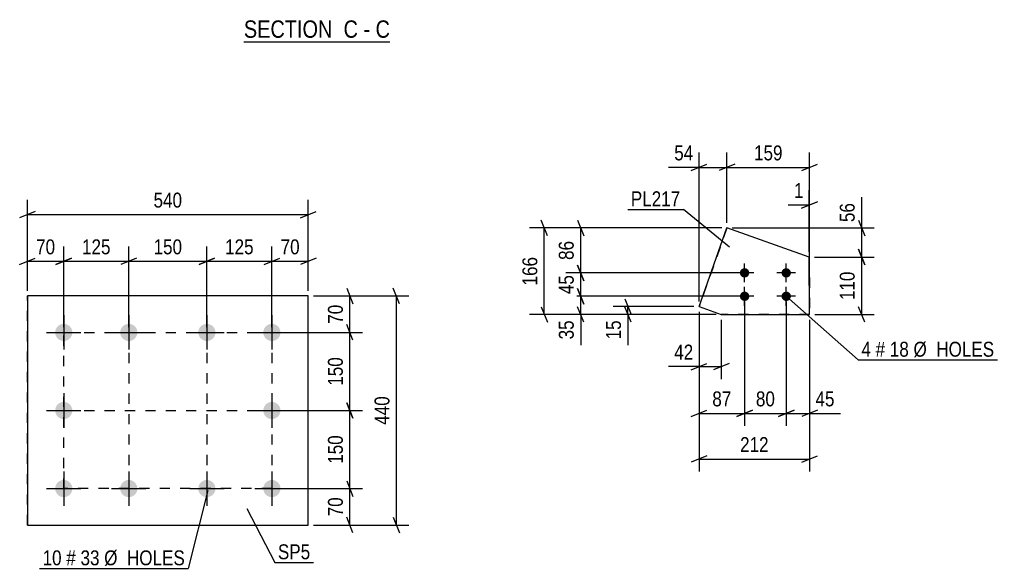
# Model space of a CAD drawing. Header units: millimetres. Extents: x 0 to 841, y 0 to 594.
# Drawn here: x 298.6 to 486.5, y 189.4 to 294.8 of the extents above; entities that cross this region are included whole.
import ezdxf

# ---------------------------------------------------------------- set-up
doc = ezdxf.new("R2010")
doc.units = ezdxf.units.MM
doc.linetypes.add('DXK_LINE_DOT2', pattern=[3.9198, 1.9599, -1.9599])
doc.styles.add('Arial Narrow', font='ARIALN.TTF', dxfattribs={"height": 0.2})

# ---------------------------------------------------------------- blocks, each defined once
blk = doc.blocks.new('Unknown-318891736-12 - 4521')
at = {"color": 6, "linetype": 'Continuous'}
blk.add_line((341.7, 290.58), (369.77, 290.58), dxfattribs=at)
at = {"color": 0, "linetype": 'Continuous'}
for points in [[(359.81, 291.33), (359.81, 294.83), (341.7, 294.83), (341.7, 291.33)], [(363.63, 291.33), (363.63, 294.83), (360.86, 294.83), (360.86, 291.33)], [(365.96, 291.33), (365.96, 294.83), (364.68, 294.83), (364.68, 291.33)], [(369.77, 291.33), (369.77, 294.83), (367.01, 294.83), (367.01, 291.33)]]:
    blk.add_wipeout(points, dxfattribs=at)
at = {"color": 7, "linetype": 'Continuous', "style": 'Arial Narrow'}
for s, p in [('SECTION ', (341.7, 291.33)), ('C', (360.86, 291.33)), ('C', (367.01, 291.33)), ('-', (364.68, 291.33))]:
    blk.add_text(s, height=3.34, dxfattribs=at).set_placement(p)
blk = doc.blocks.new('Bolt-318891736-2985 - 2951')
at = {"linetype": 'Continuous'}
for points in [[(307.08, 236.37, -1), (307.08, 233.07, -1)], [(319.58, 236.37, -1), (319.58, 233.07, -1)], [(334.58, 236.37, -1), (334.58, 233.07, -1)], [(347.08, 236.37, -1), (347.08, 233.07, -1)], [(307.08, 221.37, -1), (307.08, 218.07, -1)], [(347.08, 221.37, -1), (347.08, 218.07, -1)], [(307.08, 206.37, -1), (307.08, 203.07, -1)], [(319.58, 206.37, -1), (319.58, 203.07, -1)], [(334.58, 206.37, -1), (334.58, 203.07, -1)], [(347.08, 206.37, -1), (347.08, 203.07, -1)]]:
    blk.add_hatch(color=1, dxfattribs=at).paths.add_polyline_path(points)
at = {"color": 1, "linetype": 'Continuous'}
for p, q in [((307.08, 238.02), (307.08, 231.42)), ((319.58, 238.02), (319.58, 231.42)), ((334.58, 238.02), (334.58, 231.42)), ((347.08, 238.02), (347.08, 231.42)), ((303.78, 234.72), (310.38, 234.72)), ((316.28, 234.72), (322.88, 234.72)), ((331.28, 234.72), (337.88, 234.72)), ((343.78, 234.72), (350.38, 234.72)), ((307.08, 223.02), (307.08, 216.42)), ((347.08, 223.02), (347.08, 216.42)), ((303.78, 219.72), (310.38, 219.72)), ((343.78, 219.72), (350.38, 219.72)), ((307.08, 208.02), (307.08, 201.42)), ((319.58, 208.02), (319.58, 201.42)), ((334.58, 208.02), (334.58, 201.42)), ((347.08, 208.02), (347.08, 201.42)), ((303.78, 204.72), (310.38, 204.72)), ((316.28, 204.72), (322.88, 204.72)), ((331.28, 204.72), (337.88, 204.72)), ((343.78, 204.72), (350.38, 204.72))]:
    blk.add_line(p, q, dxfattribs=at)
blk = doc.blocks.new('Part-318891736-3000 - 2951')
at = {"color": 2, "linetype": 'Continuous'}
for p, q in [((300.08, 241.72), (300.08, 197.72)), ((354.08, 241.72), (300.08, 241.72)), ((354.08, 197.72), (354.08, 241.72)), ((300.08, 197.72), (354.08, 197.72))]:
    blk.add_line(p, q, dxfattribs=at)
at = {"color": 7, "linetype": 'DXK_LINE_DOT2'}
for p, q in [((300.08, 197.72), (300.08, 241.72)), ((354.08, 197.72), (354.08, 241.72))]:
    blk.add_line(p, q, dxfattribs=at)
blk = doc.blocks.new('Bolt-318891736-2196 - 2162')
at = {"linetype": 'Continuous'}
for points in [[(437.09, 246.46), (437.17, 246.63), (437.28, 246.78), (437.43, 246.9), (437.59, 246.99), (437.77, 247.05), (437.96, 247.06), (438.15, 247.04), (438.32, 246.97), (438.48, 246.88), (438.62, 246.75), (438.73, 246.59), (438.8, 246.42), (438.83, 246.23), (438.83, 246.04), (438.78, 245.86), (438.7, 245.69), (438.59, 245.54), (438.45, 245.42), (438.28, 245.33), (438.1, 245.28), (437.91, 245.26), (437.73, 245.29), (437.55, 245.35), (437.39, 245.45), (437.25, 245.58), (437.15, 245.73), (437.07, 245.91), (437.04, 246.09), (437.04, 246.28)], [(445.09, 246.46), (445.17, 246.63), (445.28, 246.78), (445.43, 246.9), (445.59, 246.99), (445.77, 247.05), (445.96, 247.06), (446.15, 247.04), (446.32, 246.97), (446.48, 246.88), (446.62, 246.75), (446.73, 246.59), (446.8, 246.42), (446.83, 246.23), (446.83, 246.04), (446.78, 245.86), (446.7, 245.69), (446.59, 245.54), (446.45, 245.42), (446.28, 245.33), (446.1, 245.28), (445.91, 245.26), (445.73, 245.29), (445.55, 245.35), (445.39, 245.45), (445.25, 245.58), (445.15, 245.73), (445.07, 245.91), (445.04, 246.09), (445.04, 246.28)], [(437.09, 241.96), (437.17, 242.13), (437.28, 242.28), (437.43, 242.4), (437.59, 242.49), (437.77, 242.55), (437.96, 242.56), (438.15, 242.54), (438.32, 242.47), (438.48, 242.38), (438.62, 242.25), (438.73, 242.09), (438.8, 241.92), (438.83, 241.73), (438.83, 241.54), (438.78, 241.36), (438.7, 241.19), (438.59, 241.04), (438.45, 240.92), (438.28, 240.83), (438.1, 240.78), (437.91, 240.76), (437.73, 240.79), (437.55, 240.85), (437.39, 240.95), (437.25, 241.08), (437.15, 241.23), (437.07, 241.41), (437.04, 241.59), (437.04, 241.78)], [(445.09, 241.96), (445.17, 242.13), (445.28, 242.28), (445.43, 242.4), (445.59, 242.49), (445.77, 242.55), (445.96, 242.56), (446.15, 242.54), (446.32, 242.47), (446.48, 242.38), (446.62, 242.25), (446.73, 242.09), (446.8, 241.92), (446.83, 241.73), (446.83, 241.54), (446.78, 241.36), (446.7, 241.19), (446.59, 241.04), (446.45, 240.92), (446.28, 240.83), (446.1, 240.78), (445.91, 240.76), (445.73, 240.79), (445.55, 240.85), (445.39, 240.95), (445.25, 241.08), (445.15, 241.23), (445.07, 241.41), (445.04, 241.59), (445.04, 241.78)]]:
    blk.add_hatch(color=1, dxfattribs=at).paths.add_polyline_path(points)
at = {"color": 1, "linetype": 'Continuous'}
for p, q in [((437.94, 244.36), (437.94, 247.96)), ((445.94, 244.36), (445.94, 247.96)), ((439.74, 246.16), (436.14, 246.16)), ((447.74, 246.16), (444.14, 246.16)), ((437.94, 239.86), (437.94, 243.46)), ((445.94, 239.86), (445.94, 243.46)), ((439.74, 241.66), (436.14, 241.66)), ((447.74, 241.66), (444.14, 241.66))]:
    blk.add_line(p, q, dxfattribs=at)
blk = doc.blocks.new('Part-318891736-2211 - 2162')
at = {"color": 2, "linetype": 'Continuous'}
for p, q in [((429.19, 239.67), (434.55, 254.79)), ((450.36, 249.19), (434.55, 254.79)), ((450.44, 238.16), (450.36, 249.19)), ((429.19, 239.67), (433.44, 238.16)), ((433.44, 238.16), (450.44, 238.16)), ((450.44, 238.16), (450.44, 238.16))]:
    blk.add_line(p, q, dxfattribs=at)
at = {"color": 7, "linetype": 'DXK_LINE_DOT2'}
for p, q in [((434.55, 254.79), (429.19, 239.67)), ((450.36, 249.19), (450.44, 238.16)), ((450.44, 238.16), (433.44, 238.16))]:
    blk.add_line(p, q, dxfattribs=at)
blk = doc.blocks.new('Rectangle-318891736-3096 - 2951')
at = {"color": 1, "linetype": 'DXK_LINE_DOT2'}
blk.add_lwpolyline([(307.08, 234.72), (347.08, 234.72), (347.08, 204.72), (307.08, 204.72), (307.08, 234.72)], close=True, dxfattribs=at)
blk = doc.blocks.new('Line-318891736-3075 - 2951')
at = {"color": 1, "linetype": 'DXK_LINE_DOT2'}
blk.add_line((319.58, 234.72), (319.58, 204.72), dxfattribs=at)
blk = doc.blocks.new('Line-318891736-3082 - 2951')
at = {"color": 1, "linetype": 'DXK_LINE_DOT2'}
blk.add_line((334.58, 234.72), (334.58, 204.72), dxfattribs=at)
blk = doc.blocks.new('Line-318891736-3089 - 2951')
at = {"color": 1, "linetype": 'DXK_LINE_DOT2'}
blk.add_line((307.08, 219.72), (347.08, 219.72), dxfattribs=at)
blk = doc.blocks.new('StraightDimension-318891736-3013 - 2951')
at = {"color": 7, "linetype": 'Continuous'}
for p, q in [((300.08, 242.72), (300.08, 251.23)), ((307.08, 235.72), (307.08, 251.23)), ((298.58, 247.78), (301.58, 248.98)), ((300.08, 248.38), (307.08, 248.38)), ((308.58, 248.98), (305.58, 247.78))]:
    blk.add_line(p, q, dxfattribs=at)
at = {"color": 0}
blk.add_wipeout([(306.01, 249.13), (306.01, 253.33), (301.16, 253.33), (301.16, 249.13)], dxfattribs=at)
at = {"color": 3, "style": 'Arial Narrow'}
blk.add_text('70', height=2.863, dxfattribs=at).set_placement((301.76, 249.73))
blk = doc.blocks.new('StraightDimension-318891736-7630 - 2951')
at = {"color": 7, "linetype": 'Continuous'}
for p, q in [((319.58, 235.72), (319.58, 251.23)), ((334.58, 235.72), (334.58, 251.23)), ((321.08, 248.98), (318.08, 247.78)), ((319.58, 248.38), (334.58, 248.38)), ((333.08, 247.78), (336.08, 248.98))]:
    blk.add_line(p, q, dxfattribs=at)
at = {"color": 0}
blk.add_wipeout([(330.43, 249.13), (330.43, 253.33), (323.74, 253.33), (323.74, 249.13)], dxfattribs=at)
at = {"color": 3, "style": 'Arial Narrow'}
blk.add_text('150', height=2.863, dxfattribs=at).set_placement((324.34, 249.73))
blk = doc.blocks.new('StraightDimension-318891736-3002 - 2951')
at = {"color": 7, "linetype": 'Continuous'}
for p, q in [((300.08, 242.72), (300.08, 260.21)), ((354.08, 242.72), (354.08, 260.21)), ((301.58, 257.96), (298.58, 256.76)), ((352.58, 256.76), (355.58, 257.96)), ((300.08, 257.36), (354.08, 257.36))]:
    blk.add_line(p, q, dxfattribs=at)
at = {"color": 0}
blk.add_wipeout([(330.43, 258.11), (330.43, 262.31), (323.74, 262.31), (323.74, 258.11)], dxfattribs=at)
at = {"color": 3, "style": 'Arial Narrow'}
blk.add_text('540', height=2.863, dxfattribs=at).set_placement((324.34, 258.71))
blk = doc.blocks.new('StraightDimension-318891736-3029 - 2951')
at = {"color": 7, "linetype": 'Continuous'}
for p, q in [((347.08, 235.72), (347.08, 251.23)), ((354.08, 242.72), (354.08, 251.23)), ((345.58, 247.78), (348.58, 248.98)), ((347.08, 248.38), (354.08, 248.38)), ((355.58, 248.98), (352.58, 247.78))]:
    blk.add_line(p, q, dxfattribs=at)
at = {"color": 0}
blk.add_wipeout([(353.01, 249.13), (353.01, 253.33), (348.16, 253.33), (348.16, 249.13)], dxfattribs=at)
at = {"color": 3, "style": 'Arial Narrow'}
blk.add_text('70', height=2.863, dxfattribs=at).set_placement((348.76, 249.73))
blk = doc.blocks.new('StraightDimension-318891736-3040 - 2951')
at = {"color": 7, "linetype": 'Continuous'}
for p, q in [((371.62, 240.22), (370.42, 243.22)), ((355.08, 241.72), (373.42, 241.72)), ((371.02, 197.72), (371.02, 241.72)), ((355.08, 197.72), (373.42, 197.72)), ((370.42, 199.22), (371.62, 196.22))]:
    blk.add_line(p, q, dxfattribs=at)
at = {"color": 0}
blk.add_wipeout([(370.27, 223.06), (366.07, 223.06), (366.07, 216.38), (370.27, 216.38)], dxfattribs=at)
at = {"color": 3, "style": 'Arial Narrow'}
blk.add_text('440', height=2.863, rotation=90.0002, dxfattribs=at).set_placement((369.67, 216.98))
blk = doc.blocks.new('StraightDimension-318891736-3051 - 2951')
at = {"color": 7, "linetype": 'Continuous'}
for p, q in [((361.47, 243.22), (362.67, 240.22)), ((355.08, 241.72), (364.47, 241.72)), ((362.07, 234.72), (362.07, 241.72)), ((362.67, 233.22), (361.47, 236.22)), ((348.08, 234.72), (364.47, 234.72))]:
    blk.add_line(p, q, dxfattribs=at)
at = {"color": 0}
blk.add_wipeout([(361.32, 240.65), (357.12, 240.65), (357.12, 235.79), (361.32, 235.79)], dxfattribs=at)
at = {"color": 3, "style": 'Arial Narrow'}
blk.add_text('70', height=2.863, rotation=90.0002, dxfattribs=at).set_placement((360.72, 236.39))
blk = doc.blocks.new('StraightDimension-318891736-3065 - 2951')
at = {"color": 7, "linetype": 'Continuous'}
for p, q in [((361.47, 206.22), (362.67, 203.22)), ((348.08, 204.72), (364.47, 204.72)), ((362.07, 197.72), (362.07, 204.72)), ((355.08, 197.72), (364.47, 197.72)), ((362.67, 196.22), (361.47, 199.22))]:
    blk.add_line(p, q, dxfattribs=at)
at = {"color": 0}
blk.add_wipeout([(361.32, 203.65), (357.12, 203.65), (357.12, 198.79), (361.32, 198.79)], dxfattribs=at)
at = {"color": 3, "style": 'Arial Narrow'}
blk.add_text('70', height=2.863, rotation=90.0002, dxfattribs=at).set_placement((360.72, 199.39))
blk = doc.blocks.new('StraightDimension-318891736-7628 - 2951')
at = {"color": 7, "linetype": 'Continuous'}
for p, q in [((307.08, 235.72), (307.08, 251.23)), ((319.58, 235.72), (319.58, 251.23)), ((305.58, 247.78), (308.58, 248.98)), ((307.08, 248.38), (319.58, 248.38)), ((321.08, 248.98), (318.08, 247.78))]:
    blk.add_line(p, q, dxfattribs=at)
at = {"color": 0}
blk.add_wipeout([(316.68, 249.13), (316.68, 253.33), (309.99, 253.33), (309.99, 249.13)], dxfattribs=at)
at = {"color": 3, "style": 'Arial Narrow'}
blk.add_text('125', height=2.863, dxfattribs=at).set_placement((310.59, 249.73))
blk = doc.blocks.new('StraightDimension-318891736-7632 - 2951')
at = {"color": 7, "linetype": 'Continuous'}
for p, q in [((334.58, 235.72), (334.58, 251.23)), ((347.08, 235.72), (347.08, 251.23)), ((336.08, 248.98), (333.08, 247.78)), ((334.58, 248.38), (347.08, 248.38)), ((345.58, 247.78), (348.58, 248.98))]:
    blk.add_line(p, q, dxfattribs=at)
at = {"color": 0}
blk.add_wipeout([(344.18, 249.13), (344.18, 253.33), (337.49, 253.33), (337.49, 249.13)], dxfattribs=at)
at = {"color": 3, "style": 'Arial Narrow'}
blk.add_text('125', height=2.863, dxfattribs=at).set_placement((338.09, 249.73))
blk = doc.blocks.new('StraightDimension-318891736-7652 - 2951')
at = {"color": 7, "linetype": 'Continuous'}
for p, q in [((362.67, 218.22), (361.47, 221.22)), ((348.08, 219.72), (364.47, 219.72)), ((362.07, 204.72), (362.07, 219.72)), ((361.47, 206.22), (362.67, 203.22)), ((348.08, 204.72), (364.47, 204.72))]:
    blk.add_line(p, q, dxfattribs=at)
at = {"color": 0}
blk.add_wipeout([(361.32, 215.56), (357.12, 215.56), (357.12, 208.88), (361.32, 208.88)], dxfattribs=at)
at = {"color": 3, "style": 'Arial Narrow'}
blk.add_text('150', height=2.863, rotation=90.0002, dxfattribs=at).set_placement((360.72, 209.48))
blk = doc.blocks.new('StraightDimension-318891736-7654 - 2951')
at = {"color": 7, "linetype": 'Continuous'}
for p, q in [((362.67, 233.22), (361.47, 236.22)), ((348.08, 234.72), (364.47, 234.72)), ((362.07, 219.72), (362.07, 234.72)), ((361.47, 221.22), (362.67, 218.22)), ((348.08, 219.72), (364.47, 219.72))]:
    blk.add_line(p, q, dxfattribs=at)
at = {"color": 0}
blk.add_wipeout([(361.32, 230.56), (357.12, 230.56), (357.12, 223.88), (361.32, 223.88)], dxfattribs=at)
at = {"color": 3, "style": 'Arial Narrow'}
blk.add_text('150', height=2.863, rotation=90.0002, dxfattribs=at).set_placement((360.72, 224.48))
blk = doc.blocks.new('StraightDimension-318891736-2230 - 2162')
at = {"color": 7, "linetype": 'Continuous'}
for p, q in [((429.19, 238.67), (429.19, 225.76)), ((433.44, 237.16), (433.44, 225.76)), ((427.69, 227.56), (430.69, 228.76)), ((429.19, 228.16), (433.44, 228.16)), ((434.94, 228.76), (431.94, 227.56))]:
    blk.add_line(p, q, dxfattribs=at)
at = {"color": 0}
blk.add_wipeout([(428.66, 228.91), (428.66, 233.11), (423.81, 233.11), (423.81, 228.91)], dxfattribs=at)
at = {"color": 7, "linetype": 'Continuous'}
blk.add_line((429.19, 228.16), (423.28, 228.16), dxfattribs=at)
blk.add_line((429.19, 228.16), (423.28, 228.16), dxfattribs=at)
at = {"color": 3, "style": 'Arial Narrow'}
blk.add_text('42', height=2.863, dxfattribs=at).set_placement((424.41, 229.51))
blk = doc.blocks.new('StraightDimension-318891736-10938 - 2162')
at = {"color": 7, "linetype": 'Continuous'}
for p, q in [((429.19, 240.67), (429.19, 269.28)), ((434.55, 255.79), (434.55, 269.28)), ((427.69, 265.83), (430.69, 267.03)), ((436.05, 267.03), (433.05, 265.83)), ((429.19, 266.43), (434.55, 266.43))]:
    blk.add_line(p, q, dxfattribs=at)
at = {"color": 0}
blk.add_wipeout([(428.66, 267.18), (428.66, 271.38), (423.81, 271.38), (423.81, 267.18)], dxfattribs=at)
at = {"color": 7, "linetype": 'Continuous'}
blk.add_line((429.19, 266.43), (423.28, 266.43), dxfattribs=at)
blk.add_line((429.19, 266.43), (423.28, 266.43), dxfattribs=at)
at = {"color": 3, "style": 'Arial Narrow'}
blk.add_text('54', height=2.863, dxfattribs=at).set_placement((424.41, 267.78))
blk = doc.blocks.new('StraightDimension-318891736-2256 - 2162')
at = {"color": 7, "linetype": 'Continuous'}
for p, q in [((414.92, 241.17), (416.12, 238.17)), ((428.19, 239.67), (412.67, 239.67)), ((416.12, 236.66), (414.92, 239.66)), ((415.52, 238.16), (415.52, 239.67)), ((432.44, 238.16), (412.67, 238.16))]:
    blk.add_line(p, q, dxfattribs=at)
at = {"color": 0}
blk.add_wipeout([(414.77, 237.64), (410.57, 237.64), (410.57, 232.78), (414.77, 232.78)], dxfattribs=at)
at = {"color": 7, "linetype": 'Continuous'}
blk.add_line((415.52, 238.16), (415.52, 232.26), dxfattribs=at)
blk.add_line((415.52, 238.16), (415.52, 232.26), dxfattribs=at)
at = {"color": 3, "style": 'Arial Narrow'}
blk.add_text('15', height=2.863, rotation=90.0002, dxfattribs=at).set_placement((414.17, 233.38))
blk = doc.blocks.new('StraightDimension-318891736-2245 - 2162')
at = {"color": 7, "linetype": 'Continuous'}
for p, q in [((459.84, 250.69), (461.04, 247.69)), ((451.36, 249.19), (462.84, 249.19)), ((460.44, 238.16), (460.44, 249.19)), ((461.04, 236.66), (459.84, 239.66)), ((451.44, 238.16), (462.84, 238.16))]:
    blk.add_line(p, q, dxfattribs=at)
at = {"color": 0}
blk.add_wipeout([(459.69, 247.02), (455.49, 247.02), (455.49, 240.33), (459.69, 240.33)], dxfattribs=at)
at = {"color": 3, "style": 'Arial Narrow'}
blk.add_text('110', height=2.863, rotation=90.0002, dxfattribs=at).set_placement((459.09, 240.93))
blk = doc.blocks.new('StraightDimension-318891736-2237 - 2162')
at = {"color": 7, "linetype": 'Continuous'}
for p, q in [((459.84, 256.29), (461.04, 253.29)), ((435.55, 254.79), (462.84, 254.79)), ((460.44, 249.19), (460.44, 254.79)), ((461.04, 247.69), (459.84, 250.69)), ((451.36, 249.19), (462.84, 249.19))]:
    blk.add_line(p, q, dxfattribs=at)
at = {"color": 0}
blk.add_wipeout([(459.69, 260.17), (455.49, 260.17), (455.49, 255.32), (459.69, 255.32)], dxfattribs=at)
at = {"color": 7, "linetype": 'Continuous'}
blk.add_line((460.44, 254.79), (460.44, 260.7), dxfattribs=at)
blk.add_line((460.44, 254.79), (460.44, 260.7), dxfattribs=at)
at = {"color": 3, "style": 'Arial Narrow'}
blk.add_text('56', height=2.863, rotation=90.0002, dxfattribs=at).set_placement((459.09, 255.92))
blk = doc.blocks.new('StraightDimension-318891736-2213 - 2162')
at = {"color": 7, "linetype": 'Continuous'}
for p, q in [((450.36, 250.19), (450.36, 262.04)), ((450.44, 239.16), (450.44, 262.04)), ((448.86, 258.59), (451.86, 259.79)), ((451.94, 259.79), (448.94, 258.59)), ((450.36, 259.19), (450.44, 259.19))]:
    blk.add_line(p, q, dxfattribs=at)
at = {"color": 0}
blk.add_wipeout([(449.83, 259.94), (449.83, 264.14), (446.81, 264.14), (446.81, 259.94)], dxfattribs=at)
at = {"color": 7, "linetype": 'Continuous'}
blk.add_line((450.36, 259.19), (446.28, 259.19), dxfattribs=at)
blk.add_line((450.36, 259.19), (446.28, 259.19), dxfattribs=at)
at = {"color": 3, "style": 'Arial Narrow'}
blk.add_text('1', height=2.86, dxfattribs=at).set_placement((447.41, 260.54))
blk = doc.blocks.new('StraightDimension-318891736-2265 - 2162')
at = {"color": 7, "linetype": 'Continuous'}
for p, q in [((445.94, 240.66), (445.94, 216.77)), ((450.44, 237.16), (450.44, 216.77)), ((444.44, 218.57), (447.44, 219.77)), ((445.94, 219.17), (450.44, 219.17)), ((451.94, 219.77), (448.94, 218.57))]:
    blk.add_line(p, q, dxfattribs=at)
at = {"color": 0}
blk.add_wipeout([(455.82, 219.92), (455.82, 224.12), (450.96, 224.12), (450.96, 219.92)], dxfattribs=at)
at = {"color": 7, "linetype": 'Continuous'}
blk.add_line((450.44, 219.17), (456.34, 219.17), dxfattribs=at)
blk.add_line((450.44, 219.17), (456.34, 219.17), dxfattribs=at)
at = {"color": 3, "style": 'Arial Narrow'}
blk.add_text('45', height=2.863, dxfattribs=at).set_placement((451.56, 220.52))
blk = doc.blocks.new('StraightDimension-318891736-2274 - 2162')
at = {"color": 7, "linetype": 'Continuous'}
for p, q in [((437.94, 240.66), (437.94, 216.77)), ((445.94, 240.66), (445.94, 216.77)), ((436.44, 218.57), (439.44, 219.77)), ((437.94, 219.17), (445.94, 219.17)), ((447.44, 219.77), (444.44, 218.57))]:
    blk.add_line(p, q, dxfattribs=at)
at = {"color": 0}
blk.add_wipeout([(444.36, 219.92), (444.36, 224.12), (439.51, 224.12), (439.51, 219.92)], dxfattribs=at)
at = {"color": 3, "style": 'Arial Narrow'}
blk.add_text('80', height=2.863, dxfattribs=at).set_placement((440.11, 220.52))
blk = doc.blocks.new('StraightDimension-318891736-2282 - 2162')
at = {"color": 7, "linetype": 'Continuous'}
for p, q in [((437.94, 240.66), (437.94, 216.77)), ((429.19, 238.67), (429.19, 216.77)), ((427.69, 218.57), (430.69, 219.77)), ((429.19, 219.17), (437.94, 219.17)), ((439.44, 219.77), (436.44, 218.57))]:
    blk.add_line(p, q, dxfattribs=at)
at = {"color": 0}
blk.add_wipeout([(435.99, 219.92), (435.99, 224.12), (431.13, 224.12), (431.13, 219.92)], dxfattribs=at)
at = {"color": 3, "style": 'Arial Narrow'}
blk.add_text('87', height=2.863, dxfattribs=at).set_placement((431.73, 220.52))
blk = doc.blocks.new('StraightDimension-318891736-2289 - 2162')
at = {"color": 7, "linetype": 'Continuous'}
for p, q in [((429.19, 238.67), (429.19, 208)), ((450.44, 237.16), (450.44, 208)), ((430.69, 211), (427.69, 209.8)), ((448.94, 209.8), (451.94, 211)), ((429.19, 210.4), (450.44, 210.4))]:
    blk.add_line(p, q, dxfattribs=at)
at = {"color": 0}
blk.add_wipeout([(443.15, 211.15), (443.15, 215.35), (436.47, 215.35), (436.47, 211.15)], dxfattribs=at)
at = {"color": 3, "style": 'Arial Narrow'}
blk.add_text('212', height=2.863, dxfattribs=at).set_placement((437.07, 211.75))
blk = doc.blocks.new('StraightDimension-318891736-2298 - 2162')
at = {"color": 7, "linetype": 'Continuous'}
for p, q in [((405.84, 243.16), (407.04, 240.16)), ((436.94, 241.66), (403.59, 241.66)), ((406.44, 238.16), (406.44, 241.66)), ((407.04, 236.66), (405.84, 239.66)), ((432.44, 238.16), (403.59, 238.16))]:
    blk.add_line(p, q, dxfattribs=at)
at = {"color": 0}
blk.add_wipeout([(405.69, 237.64), (401.49, 237.64), (401.49, 232.78), (405.69, 232.78)], dxfattribs=at)
at = {"color": 7, "linetype": 'Continuous'}
blk.add_line((406.44, 238.16), (406.44, 232.26), dxfattribs=at)
blk.add_line((406.44, 238.16), (406.44, 232.26), dxfattribs=at)
at = {"color": 3, "style": 'Arial Narrow'}
blk.add_text('35', height=2.863, rotation=90.0002, dxfattribs=at).set_placement((405.09, 233.38))
blk = doc.blocks.new('StraightDimension-318891736-2308 - 2162')
at = {"color": 7, "linetype": 'Continuous'}
for p, q in [((405.84, 247.66), (407.04, 244.66)), ((436.94, 246.16), (403.59, 246.16)), ((406.44, 241.66), (406.44, 246.16)), ((407.04, 240.16), (405.84, 243.16)), ((436.94, 241.66), (403.59, 241.66))]:
    blk.add_line(p, q, dxfattribs=at)
at = {"color": 0}
blk.add_wipeout([(405.69, 246.34), (401.49, 246.34), (401.49, 241.48), (405.69, 241.48)], dxfattribs=at)
at = {"color": 3, "style": 'Arial Narrow'}
blk.add_text('45', height=2.863, rotation=90.0002, dxfattribs=at).set_placement((405.09, 242.08))
blk = doc.blocks.new('StraightDimension-318891736-2318 - 2162')
at = {"color": 7, "linetype": 'Continuous'}
for p, q in [((405.84, 256.29), (407.04, 253.29)), ((433.55, 254.79), (403.59, 254.79)), ((406.44, 246.16), (406.44, 254.79)), ((407.04, 244.66), (405.84, 247.66)), ((436.94, 246.16), (403.59, 246.16))]:
    blk.add_line(p, q, dxfattribs=at)
at = {"color": 0}
blk.add_wipeout([(405.69, 252.91), (401.49, 252.91), (401.49, 248.05), (405.69, 248.05)], dxfattribs=at)
at = {"color": 3, "style": 'Arial Narrow'}
blk.add_text('86', height=2.863, rotation=90.0002, dxfattribs=at).set_placement((405.09, 248.65))
blk = doc.blocks.new('StraightDimension-318891736-2327 - 2162')
at = {"color": 7, "linetype": 'Continuous'}
for p, q in [((400.04, 253.29), (398.84, 256.29)), ((433.55, 254.79), (396.59, 254.79)), ((399.44, 238.16), (399.44, 254.79)), ((398.84, 239.66), (400.04, 236.66)), ((432.44, 238.16), (396.59, 238.16))]:
    blk.add_line(p, q, dxfattribs=at)
at = {"color": 0}
blk.add_wipeout([(398.69, 249.82), (394.49, 249.82), (394.49, 243.14), (398.69, 243.14)], dxfattribs=at)
at = {"color": 3, "style": 'Arial Narrow'}
blk.add_text('166', height=2.863, rotation=90.0002, dxfattribs=at).set_placement((398.09, 243.74))
blk = doc.blocks.new('StraightDimension-318891736-10937 - 2162')
at = {"color": 7, "linetype": 'Continuous'}
for p, q in [((434.55, 255.79), (434.55, 269.28)), ((450.44, 239.16), (450.44, 269.28)), ((436.05, 267.03), (433.05, 265.83)), ((448.94, 265.83), (451.94, 267.03)), ((434.55, 266.43), (450.44, 266.43))]:
    blk.add_line(p, q, dxfattribs=at)
at = {"color": 0}
blk.add_wipeout([(445.84, 267.18), (445.84, 271.38), (439.15, 271.38), (439.15, 267.18)], dxfattribs=at)
at = {"color": 3, "style": 'Arial Narrow'}
blk.add_text('159', height=2.863, dxfattribs=at).set_placement((439.75, 267.78))
blk = doc.blocks.new('Mark-318891736-2981 - 2951')
at = {"color": 0}
blk.add_wipeout([(306.67, 189.98), (306.67, 192.98), (303.01, 192.98), (303.01, 189.98)], dxfattribs=at)
blk.add_wipeout([(306.67, 189.98), (306.67, 192.98), (303.01, 192.98), (303.01, 189.98)], dxfattribs=at)
at = {"color": 3, "style": 'Arial Narrow'}
blk.add_text('10', height=2.863, dxfattribs=at).set_placement((303.01, 189.98))
at = {"color": 0}
blk.add_wipeout([(309.4, 189.98), (309.4, 192.98), (307.57, 192.98), (307.57, 189.98)], dxfattribs=at)
blk.add_wipeout([(309.4, 189.98), (309.4, 192.98), (307.57, 192.98), (307.57, 189.98)], dxfattribs=at)
blk.add_wipeout([(313.95, 189.98), (313.95, 192.98), (310.3, 192.98), (310.3, 189.98)], dxfattribs=at)
blk.add_wipeout([(313.95, 189.98), (313.95, 192.98), (310.3, 192.98), (310.3, 189.98)], dxfattribs=at)
at = {"color": 3, "style": 'Arial Narrow'}
for s, height, p in [('#', 2.86, (307.57, 189.98)), ('33', 2.863, (310.3, 189.98))]:
    blk.add_text(s, height=height, dxfattribs=at).set_placement(p)
at = {"color": 0}
blk.add_wipeout([(330.38, 189.98), (330.38, 192.98), (314.85, 192.98), (314.85, 189.98)], dxfattribs=at)
blk.add_wipeout([(330.38, 189.98), (330.38, 192.98), (314.85, 192.98), (314.85, 189.98)], dxfattribs=at)
at = {"color": 7, "linetype": 'Continuous'}
for p in [(334.79, 204.33), (302.41, 189.38)]:
    blk.add_line(p, (330.98, 189.38), dxfattribs=at)
at = {"color": 3, "style": 'Arial Narrow'}
blk.add_text('Ø  HOLES', height=2.863, dxfattribs=at).set_placement((314.85, 189.98))
blk = doc.blocks.new('Mark-318891736-2996 - 2951')
at = {"color": 0}
blk.add_wipeout([(354.45, 191.14), (354.45, 194.14), (348.24, 194.14), (348.24, 191.14)], dxfattribs=at)
blk.add_wipeout([(354.45, 191.14), (354.45, 194.14), (348.24, 194.14), (348.24, 191.14)], dxfattribs=at)
at = {"color": 30, "linetype": 'Continuous'}
for p, q in [((342.29, 200.89), (347.64, 190.54)), ((347.64, 190.54), (355.05, 190.54))]:
    blk.add_line(p, q, dxfattribs=at)
at = {"color": 3, "style": 'Arial Narrow'}
blk.add_text('SP5', height=2.863, dxfattribs=at).set_placement((348.24, 191.14))
blk = doc.blocks.new('Mark-318891736-2192 - 2162')
at = {"color": 0}
blk.add_wipeout([(462.22, 230.06), (462.22, 233.06), (460.39, 233.06), (460.39, 230.06)], dxfattribs=at)
blk.add_wipeout([(462.22, 230.06), (462.22, 233.06), (460.39, 233.06), (460.39, 230.06)], dxfattribs=at)
at = {"color": 7, "linetype": 'Continuous'}
blk.add_line((445.94, 241.66), (459.79, 229.46), dxfattribs=at)
at = {"color": 3, "style": 'Arial Narrow'}
blk.add_text('4', height=2.86, dxfattribs=at).set_placement((460.39, 230.06))
at = {"color": 0}
blk.add_wipeout([(464.95, 230.06), (464.95, 233.06), (463.12, 233.06), (463.12, 230.06)], dxfattribs=at)
blk.add_wipeout([(464.95, 230.06), (464.95, 233.06), (463.12, 233.06), (463.12, 230.06)], dxfattribs=at)
blk.add_wipeout([(469.5, 230.06), (469.5, 233.06), (465.85, 233.06), (465.85, 230.06)], dxfattribs=at)
blk.add_wipeout([(469.5, 230.06), (469.5, 233.06), (465.85, 233.06), (465.85, 230.06)], dxfattribs=at)
at = {"color": 3, "style": 'Arial Narrow'}
for s, height, p in [('#', 2.86, (463.12, 230.06)), ('18', 2.863, (465.85, 230.06))]:
    blk.add_text(s, height=height, dxfattribs=at).set_placement(p)
at = {"color": 0}
blk.add_wipeout([(485.93, 230.06), (485.93, 233.06), (470.4, 233.06), (470.4, 230.06)], dxfattribs=at)
blk.add_wipeout([(485.93, 230.06), (485.93, 233.06), (470.4, 233.06), (470.4, 230.06)], dxfattribs=at)
at = {"color": 7, "linetype": 'Continuous'}
blk.add_line((459.79, 229.46), (486.53, 229.46), dxfattribs=at)
at = {"color": 3, "style": 'Arial Narrow'}
blk.add_text('Ø  HOLES', height=2.863, dxfattribs=at).set_placement((470.4, 230.06))
blk = doc.blocks.new('Mark-318891736-2207 - 2162')
at = {"color": 0}
blk.add_wipeout([(425.57, 258.97), (425.57, 261.97), (416.07, 261.97), (416.07, 258.97)], dxfattribs=at)
blk.add_wipeout([(425.57, 258.97), (425.57, 261.97), (416.07, 261.97), (416.07, 258.97)], dxfattribs=at)
at = {"color": 30, "linetype": 'Continuous'}
for p in [(415.47, 258.37), (435.05, 251.08)]:
    blk.add_line(p, (426.17, 258.37), dxfattribs=at)
at = {"color": 3, "style": 'Arial Narrow'}
blk.add_text('PL217', height=2.863, dxfattribs=at).set_placement((416.07, 258.97))

msp = doc.modelspace()

# ---------------------------------------------------------------- block references
for name in ['Unknown-318891736-12 - 4521', 'Part-318891736-2211 - 2162', 'Bolt-318891736-2196 - 2162', 'Part-318891736-3000 - 2951', 'Bolt-318891736-2985 - 2951', 'Rectangle-318891736-3096 - 2951', 'Line-318891736-3075 - 2951', 'Line-318891736-3082 - 2951', 'Line-318891736-3089 - 2951']:
    msp.add_blockref(name, (0, 0))

# ---------------------------------------------------------------- next in the draw order: block references
for name in ['StraightDimension-318891736-10938 - 2162', 'StraightDimension-318891736-3013 - 2951', 'StraightDimension-318891736-7630 - 2951', 'StraightDimension-318891736-2245 - 2162', 'StraightDimension-318891736-2230 - 2162', 'Mark-318891736-2981 - 2951']:
    msp.add_blockref(name, (0, 0))

# ---------------------------------------------------------------- next in the draw order: block references
for name in ['StraightDimension-318891736-3002 - 2951', 'StraightDimension-318891736-2237 - 2162', 'StraightDimension-318891736-2256 - 2162']:
    msp.add_blockref(name, (0, 0))

# ---------------------------------------------------------------- next in the draw order: block references
for name in ['StraightDimension-318891736-2213 - 2162', 'StraightDimension-318891736-7628 - 2951', 'StraightDimension-318891736-3029 - 2951']:
    msp.add_blockref(name, (0, 0))

# ---------------------------------------------------------------- next in the draw order: block references
for name in ['StraightDimension-318891736-3040 - 2951', 'StraightDimension-318891736-2265 - 2162']:
    msp.add_blockref(name, (0, 0))

# ---------------------------------------------------------------- next in the draw order: block references
for name in ['StraightDimension-318891736-3051 - 2951', 'StraightDimension-318891736-2274 - 2162', 'StraightDimension-318891736-3065 - 2951']:
    msp.add_blockref(name, (0, 0))

# ---------------------------------------------------------------- next in the draw order: block references
for name in ['StraightDimension-318891736-7632 - 2951', 'StraightDimension-318891736-2282 - 2162', 'StraightDimension-318891736-7652 - 2951', 'Mark-318891736-2996 - 2951']:
    msp.add_blockref(name, (0, 0))

# ---------------------------------------------------------------- next in the draw order: block references
for name in ['StraightDimension-318891736-2289 - 2162', 'StraightDimension-318891736-7654 - 2951']:
    msp.add_blockref(name, (0, 0))

# ---------------------------------------------------------------- next in the draw order: block references
msp.add_blockref('StraightDimension-318891736-2298 - 2162', (0, 0))

# ---------------------------------------------------------------- next in the draw order: block references
msp.add_blockref('StraightDimension-318891736-2308 - 2162', (0, 0))

# ---------------------------------------------------------------- next in the draw order: block references
msp.add_blockref('StraightDimension-318891736-2318 - 2162', (0, 0))

# ---------------------------------------------------------------- next in the draw order: block references
msp.add_blockref('StraightDimension-318891736-2327 - 2162', (0, 0))

# ---------------------------------------------------------------- next in the draw order: block references
msp.add_blockref('StraightDimension-318891736-10937 - 2162', (0, 0))

# ---------------------------------------------------------------- next in the draw order: block references
for name in ['Mark-318891736-2207 - 2162', 'Mark-318891736-2192 - 2162']:
    msp.add_blockref(name, (0, 0))

doc.saveas('drawing.dxf')
